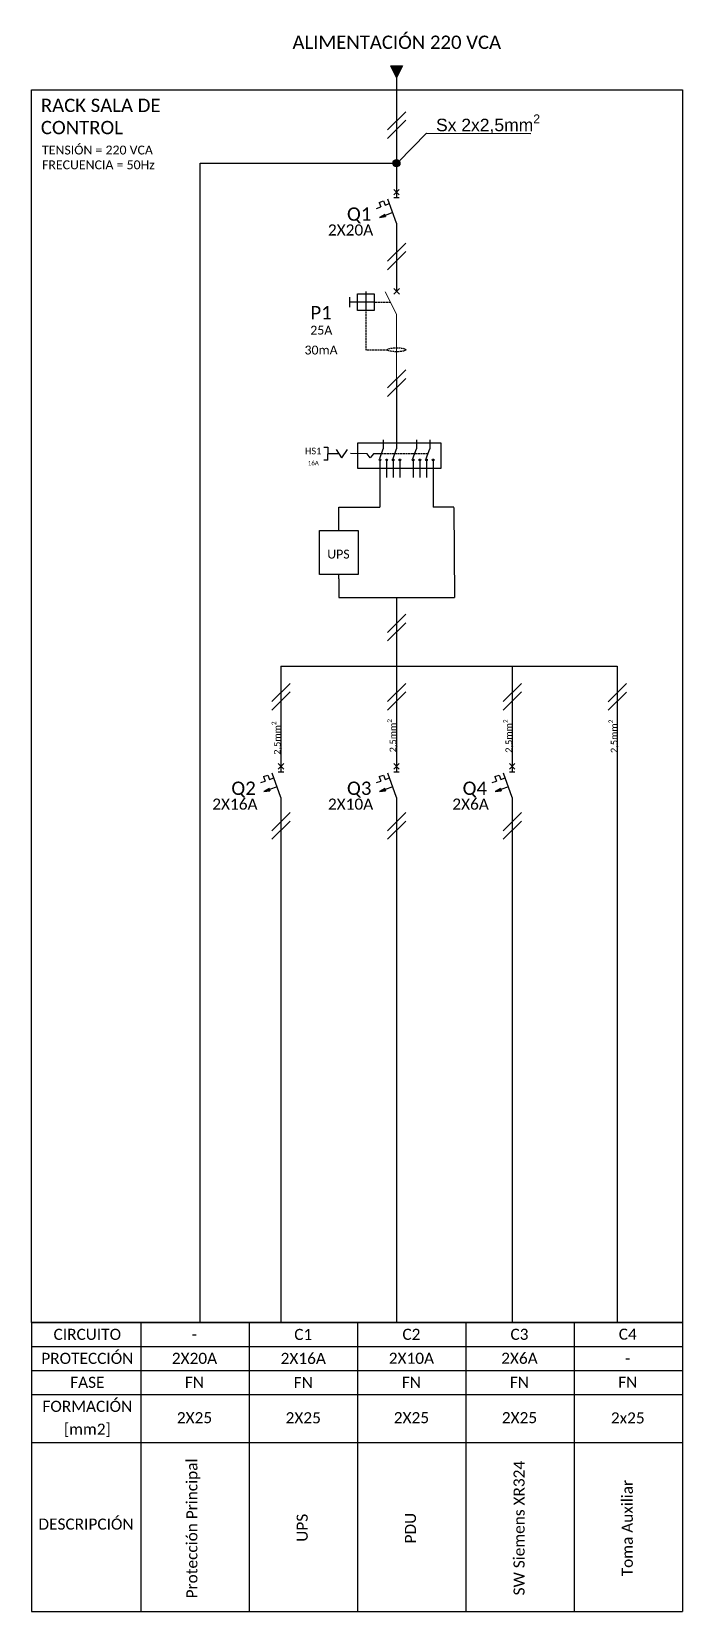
# Model space of a CAD drawing. Header units: millimetres. Extents: x 496 to 643, y 152 to 508.
import ezdxf
from ezdxf.enums import TextEntityAlignment as Align

# ---------------------------------------------------------------- set-up
doc = ezdxf.new("R2010")
doc.units = ezdxf.units.MM
doc.linetypes.add('HIDDEN', pattern=[0.375, 0.25, -0.125])
doc.layers.add('Letra - Cable', color=7, linetype='Continuous', lineweight=0, true_color=0x000000)
doc.layers.add('Letra - Referencia', color=7, linetype='Continuous')
doc.styles.add('ARIAL', font='', dxfattribs={"height": 20})
doc.styles.add('Calibri', font='calibri.ttf')
doc.styles.add('Texto', font='ARIALN.TTF')
doc.styles.get('ARIAL').set_extended_font_data('@Arial Unicode MS')

# ---------------------------------------------------------------- blocks, each defined once
blk = doc.blocks.new('*U17')
blk.add_hatch(color=256).paths.add_polyline_path([(-2.05, 5.77), (-1.33, 5.88), (-1.43, 6.14)])
for p, q in [((-2.11, 7.58), (-1.58, 7.77)), ((-1.58, 7.77), (-1.39, 7.24)), ((0, 5.08), (-1.06, 7.98)), ((-0.33, 8.5), (0.33, 9.16)), ((0.33, 8.5), (-0.33, 9.16)), ((-0.33, 8.16), (0.33, 8.16)), ((0, 8.83), (0, 8.16)), ((-2.44, 6.86), (-1.92, 7.05)), ((-2.11, 7.58), (-1.92, 7.05)), ((-1.43, 6.14), (-2.05, 5.77)), ((-2.05, 5.77), (-1.33, 5.88)), ((-1.43, 6.14), (-1.33, 5.88)), ((-1.39, 7.24), (-0.86, 7.43)), ((-0.46, 6.35), (-1.38, 6.01)), ((0, 5.08), (0, 4.41))]:
    blk.add_line(p, q)
at = {"linetype": 'Continuous', "style": 'Calibri'}
blk.add_attdef('#ENTRADA_1', (-0.43, 9.37), '', height=1, rotation=90, dxfattribs=at)
at = {"style": 'Calibri'}
for tag, height, p in [('TAG', 1.25, (-3.38, 5.75)), ('CALIBRE', 1, (-3.38, 3.96))]:
    blk.add_attdef(tag, text='', height=height, dxfattribs=at).set_placement(p, align=Align.RIGHT)
at = {"ltscale": 2, "style": 'Calibri'}
blk.add_attdef('#SALIDA_1', text='', height=1, rotation=90, dxfattribs=at).set_placement((0, 4.74), align=Align.BOTTOM_RIGHT)
blk = doc.blocks.new('*U16')
blk.add_hatch(color=256).paths.add_polyline_path([(-2.05, 5.77), (-1.33, 5.88), (-1.43, 6.14)])
for p, q in [((-2.11, 7.58), (-1.58, 7.77)), ((-1.58, 7.77), (-1.39, 7.24)), ((0, 5.08), (-1.06, 7.98)), ((-0.33, 8.5), (0.33, 9.16)), ((0.33, 8.5), (-0.33, 9.16)), ((-0.33, 8.16), (0.33, 8.16)), ((0, 8.83), (0, 8.16)), ((-2.44, 6.86), (-1.92, 7.05)), ((-2.11, 7.58), (-1.92, 7.05)), ((-1.43, 6.14), (-2.05, 5.77)), ((-2.05, 5.77), (-1.33, 5.88)), ((-1.43, 6.14), (-1.33, 5.88)), ((-1.39, 7.24), (-0.86, 7.43)), ((-0.46, 6.35), (-1.38, 6.01)), ((0, 5.08), (0, 4.41))]:
    blk.add_line(p, q)
at = {"linetype": 'Continuous', "style": 'Calibri'}
blk.add_attdef('#ENTRADA_1', (-0.43, 9.37), '', height=1, rotation=90, dxfattribs=at)
at = {"style": 'Calibri'}
for tag, height, p in [('TAG', 1.25, (-3.38, 5.75)), ('CALIBRE', 1, (-3.38, 3.96))]:
    blk.add_attdef(tag, text='', height=height, dxfattribs=at).set_placement(p, align=Align.RIGHT)
at = {"ltscale": 2, "style": 'Calibri'}
blk.add_attdef('#SALIDA_1', text='', height=1, rotation=90, dxfattribs=at).set_placement((0, 4.74), align=Align.BOTTOM_RIGHT)
blk = doc.blocks.new('*U14')
blk.add_hatch(color=256).paths.add_polyline_path([(-2.05, 5.77), (-1.33, 5.88), (-1.43, 6.14)])
for p, q in [((-2.11, 7.58), (-1.58, 7.77)), ((-1.58, 7.77), (-1.39, 7.24)), ((0, 5.08), (-1.06, 7.98)), ((-0.33, 8.5), (0.33, 9.16)), ((0.33, 8.5), (-0.33, 9.16)), ((-0.33, 8.16), (0.33, 8.16)), ((0, 8.83), (0, 8.16)), ((-2.44, 6.86), (-1.92, 7.05)), ((-2.11, 7.58), (-1.92, 7.05)), ((-1.43, 6.14), (-2.05, 5.77)), ((-2.05, 5.77), (-1.33, 5.88)), ((-1.43, 6.14), (-1.33, 5.88)), ((-1.39, 7.24), (-0.86, 7.43)), ((-0.46, 6.35), (-1.38, 6.01)), ((0, 5.08), (0, 4.41))]:
    blk.add_line(p, q)
at = {"linetype": 'Continuous', "style": 'Calibri'}
blk.add_attdef('#ENTRADA_1', (-0.43, 9.37), '', height=1, rotation=90, dxfattribs=at)
at = {"style": 'Calibri'}
for tag, height, p in [('TAG', 1.25, (-3.38, 5.75)), ('CALIBRE', 1, (-3.38, 3.96))]:
    blk.add_attdef(tag, text='', height=height, dxfattribs=at).set_placement(p, align=Align.RIGHT)
at = {"ltscale": 2, "style": 'Calibri'}
blk.add_attdef('#SALIDA_1', text='', height=1, rotation=90, dxfattribs=at).set_placement((0, 4.74), align=Align.BOTTOM_RIGHT)
blk = doc.blocks.new('*U15')
blk.add_hatch(color=256).paths.add_polyline_path([(-2.05, 5.77), (-1.33, 5.88), (-1.43, 6.14)])
for p, q in [((-2.11, 7.58), (-1.58, 7.77)), ((-1.58, 7.77), (-1.39, 7.24)), ((0, 5.08), (-1.06, 7.98)), ((-0.33, 8.5), (0.33, 9.16)), ((0.33, 8.5), (-0.33, 9.16)), ((-0.33, 8.16), (0.33, 8.16)), ((0, 8.83), (0, 8.16)), ((-2.44, 6.86), (-1.92, 7.05)), ((-2.11, 7.58), (-1.92, 7.05)), ((-1.43, 6.14), (-2.05, 5.77)), ((-2.05, 5.77), (-1.33, 5.88)), ((-1.43, 6.14), (-1.33, 5.88)), ((-1.39, 7.24), (-0.86, 7.43)), ((-0.46, 6.35), (-1.38, 6.01)), ((0, 5.08), (0, 4.41))]:
    blk.add_line(p, q)
at = {"linetype": 'Continuous', "style": 'Calibri'}
blk.add_attdef('#ENTRADA_1', (-0.43, 9.37), '', height=1, rotation=90, dxfattribs=at)
at = {"style": 'Calibri'}
for tag, height, p in [('TAG', 1.25, (-3.38, 5.75)), ('CALIBRE', 1, (-3.38, 3.96))]:
    blk.add_attdef(tag, text='', height=height, dxfattribs=at).set_placement(p, align=Align.RIGHT)
at = {"ltscale": 2, "style": 'Calibri'}
blk.add_attdef('#SALIDA_1', text='', height=1, rotation=90, dxfattribs=at).set_placement((0, 4.74), align=Align.BOTTOM_RIGHT)
blk = doc.blocks.new('Interruptor Diferencial unifilar')
at = {"linetype": 'ByBlock', "lineweight": 0}
for p, q in [((0, 8.82), (0, 0)), ((0.62, 0.62), (-0.62, -0.62)), ((0.62, -0.62), (-0.62, 0.62)), ((0, -5.12), (-2.56, -0.11)), ((0, -5.12), (0, -19.75))]:
    blk.add_line(p, q, dxfattribs=at)
at = {"linetype": 'Continuous', "ltscale": 2}
for p, q in [((-10.64, -1.34), (-10.64, -3.6)), ((-5.05, -2.47), (-10.64, -2.47)), ((-6.92, -0.06), (-6.92, -4.34))]:
    blk.add_line(p, q, dxfattribs=at)
at = {"linetype": 'HIDDEN', "ltscale": 0.2}
blk.add_line((-5.05, -2.47), (-1.35, -2.47), dxfattribs=at)
at = {"linetype": 'Continuous', "ltscale": 2}
blk.add_lwpolyline([(-8.79, -0.6), (-5.05, -0.6), (-5.05, -4.34), (-8.79, -4.34)], close=True, dxfattribs=at)
at = {"linetype": 'HIDDEN', "ltscale": 0.2}
blk.add_lwpolyline([(-6.92, -4.34), (-6.92, -13.18), (-2.09, -13.18)], dxfattribs=at)
blk.add_ellipse((0, -13.18), major_axis=(-2.09, 0), ratio=0.211029, dxfattribs=at)
at = {"style": 'ARIAL'}
for tag, p in [('#ENTRADA_1', (-0.87, 8.09)), ('#SALIDA_1', (-0.8, -9.1))]:
    blk.add_attdef(tag, text='', height=1.5, rotation=90, dxfattribs=at).set_placement(p, align=Align.CENTER)
for tag, height, p in [('TAG', 3, (-15.97, -3.32)), ('IN', 2, (-15.92, -7.76)), ('SENS', 2, (-15.97, -12.25))]:
    blk.add_attdef(tag, text='', height=height, dxfattribs=at).set_placement(p, align=Align.CENTER)
blk = doc.blocks.new('ie-bipolar')
for p, q in [((-0.05, -0.05), (0.05, 0.05)), ((-0.05, -0.0971), (0.05, 0.0029))]:
    blk.add_line(p, q)
blk = doc.blocks.new('Punto')
h = blk.add_hatch(color=256)
h.dxf.hatch_style = 1
h.paths.add_polyline_path([(-0.3, 0, 1), (0.3, 0, 1)])
blk.add_circle((0, 0), 0.3)
blk = doc.blocks.new('Llave selectora 3 posiciones 3P')
for p, q in [((0, 0), (0, -2.07)), ((7.46, 0), (7.46, -2.07)), ((10.46, 0), (10.46, -2.07)), ((-0.77, -4.19), (0, -2.07)), ((2.23, -4.19), (3, -2.07)), ((3, 0), (3, -2.07)), ((6.69, -4.19), (7.46, -2.07)), ((9.69, -4.19), (10.46, -2.07)), ((-0.75, -4.54), (-0.75, -8.51)), ((0.75, -4.54), (0.75, -8.51)), ((2.25, -4.54), (2.25, -8.51)), ((3.75, -4.54), (3.75, -8.51)), ((6.73, -4.54), (6.73, -8.51)), ((8.23, -4.54), (8.23, -8.51)), ((9.73, -4.54), (9.73, -8.51)), ((11.23, -4.54), (11.23, -8.51))]:
    blk.add_line(p, q)
at = {"ltscale": 2}
for p, q in [((-13.39, -1.69), (-12.53, -1.69)), ((-12.53, -1.69), (-12.53, -3.13)), ((-12.53, -4.57), (-12.53, -3.13)), ((-9.32, -4.06), (-10.55, -2.18)), ((-9.32, -4.06), (-8.08, -2.18)), ((-12.53, -4.57), (-13.39, -4.57))]:
    blk.add_line(p, q, dxfattribs=at)
at = {"linetype": 'HIDDEN', "ltscale": 15}
blk.add_line((-9.93, -3.13), (-12.53, -3.13), dxfattribs=at)
at = {"linetype": 'HIDDEN', "ltscale": 0.2}
blk.add_line((10.07, -3.13), (-0.39, -3.13), dxfattribs=at)
at = {"linetype": 'HIDDEN', "ltscale": 15}
blk.add_lwpolyline([(-0.46, -3.13), (-2.2, -3.13), (-2.92, -4.06), (-3.65, -3.13), (-8.7, -3.12)], dxfattribs=at)
blk.add_lwpolyline([(12.96, -6.46), (-5.76, -6.46), (-5.76, -0.7), (12.96, -0.7)], close=True)
at = {"xscale": 0.6435398989583505, "yscale": 0.6435398989583505, "zscale": 0.6435398989583505}
for p in [(-0.75, -4.54), (0.75, -4.54), (2.25, -4.54), (3.75, -4.54), (6.73, -4.54), (8.23, -4.54), (9.73, -4.54), (11.23, -4.54)]:
    blk.add_blockref('Punto', p, dxfattribs=at)
at = {"ltscale": 2, "style": 'Calibri'}
blk.add_attdef('TAG', text='', height=1.5, dxfattribs=at).set_placement((-15.4, -2.52), align=Align.MIDDLE_RIGHT)
at = {"style": 'Calibri'}
blk.add_attdef('CALIBRE', text='', height=1, dxfattribs=at).set_placement((-14.53, -5.75), align=Align.RIGHT)

msp = doc.modelspace()

# ---------------------------------------------------------------- hatches: boundary and pattern name
h = msp.add_hatch(color=256)
h.dxf.hatch_style = 1
h.paths.add_polyline_path([(578.13, 497.25), (576.83, 499.85), (579.43, 499.85)])
h = msp.add_hatch(color=256)
h.dxf.hatch_style = 1
h.paths.add_polyline_path([(578.9, 477.91, 1), (577.31, 477.91, 1)])

# ---------------------------------------------------------------- linework, layer by layer
for p, q in [((578.48, 478.16), (584.86, 484.65)), ((584.86, 484.65), (608.39, 484.62)), ((533.85, 216.69), (533.85, 477.91)), ((533.85, 477.91), (578.1, 477.91)), ((578.13, 463.16), (578.13, 449.05)), ((578.13, 429.31), (578.13, 415.59)), ((574.38, 407.08), (574.38, 400.38)), ((586.36, 407.08), (586.39, 400.37)), ((565.1, 396.13), (565.1, 400.38)), ((565.1, 400.38), (574.38, 400.38)), ((591.06, 400.39), (586.39, 400.37)), ((591.06, 400.34), (591.16, 380.04)), ((565.1, 395.13), (565.1, 396.13)), ((565.1, 384.24), (565.1, 385.24)), ((565.1, 384.24), (565.1, 380.04)), ((565.1, 380.04), (591.16, 380.04)), ((578.13, 380.04), (578.13, 364.58)), ((552.08, 364.58), (627.86, 364.58)), ((552.08, 364.58), (552.08, 342.01)), ((578.13, 364.58), (578.13, 342.01)), ((604.19, 364.58), (604.19, 342.01)), ((627.86, 364.58), (627.86, 216.69)), ((552.08, 333.78), (552.08, 216.69)), ((578.13, 333.78), (578.13, 300.27)), ((604.19, 333.78), (604.19, 300.27)), ((578.13, 300.27), (578.13, 216.69)), ((604.19, 300.27), (604.19, 216.69)), ((495.9, 216.69), (495.9, 151.59)), ((495.9, 216.69), (495.9, 211.28)), ((495.9, 216.69), (642.52, 216.69)), ((520.52, 216.69), (520.52, 151.59)), ((544.92, 216.69), (544.92, 151.59)), ((569.32, 216.69), (569.32, 151.59)), ((593.72, 216.69), (593.72, 151.59)), ((618.12, 216.69), (618.12, 151.59)), ((642.52, 216.69), (642.52, 151.59)), ((495.9, 211.28), (642.52, 211.28)), ((495.9, 211.28), (495.9, 205.88)), ((495.9, 205.88), (642.52, 205.88)), ((495.9, 205.88), (495.9, 200.47)), ((495.9, 200.47), (642.52, 200.47)), ((495.9, 200.47), (495.9, 195.07)), ((495.9, 195.07), (495.9, 189.66)), ((495.9, 189.66), (520.52, 189.66)), ((520.52, 189.66), (544.92, 189.66)), ((544.92, 189.66), (569.32, 189.66)), ((569.32, 189.66), (593.72, 189.66)), ((593.72, 189.66), (618.12, 189.66)), ((618.12, 189.66), (642.52, 189.66)), ((495.9, 151.59), (642.52, 151.59))]:
    msp.add_line(p, q)
for points in [[(578.13, 497.25), (576.83, 499.85), (579.43, 499.85), (578.13, 497.25)], [(578.13, 497.25), (578.13, 471.4)]]:
    msp.add_lwpolyline(points)
at = {"ltscale": 5}
msp.add_lwpolyline([(642.52, 216.69), (495.9, 216.69), (495.9, 494.41), (642.52, 494.41)], close=True, dxfattribs=at)
msp.add_lwpolyline([(560.77, 395.13), (569.44, 395.13), (569.44, 385.24), (560.77, 385.24)], close=True)
msp.add_circle((578.1, 477.91), 0.794)

# ---------------------------------------------------------------- block references
at = {"xscale": 40.87430560397924, "yscale": 40.87430560397924, "zscale": 40.87430560397924}
for p in [(578.13, 487.47), (578.13, 457.88), (578.13, 429.31), (578.13, 374.23), (552.08, 358.64), (578.13, 358.64), (604.19, 358.64), (627.86, 358.6), (552.08, 329.55), (578.13, 329.55), (604.19, 329.55)]:
    msp.add_blockref('ie-bipolar', p, dxfattribs=at)
ref = msp.add_blockref('*U17', (578.13, 454.93), dxfattribs=dict(xscale=1.865998611517705, yscale=1.865998611517705, zscale=1.865998611517705))
ref.add_attrib('TAG', 'Q1', dxfattribs={"height": 3, "style": 'Calibri'}).set_placement((572.45, 467.95), align=Align.TOP_RIGHT)
ref.add_attrib('CALIBRE', '2X20A', dxfattribs={"height": 2.5, "style": 'Calibri'}).set_placement((572.86, 464.12), align=Align.TOP_RIGHT)
ref = msp.add_blockref('Interruptor Diferencial unifilar', (578.13, 449.05))
ref.add_attrib('TAG', 'P1', dxfattribs={"height": 3, "style": 'Calibri'}).set_placement((561.11, 445.73), align=Align.TOP_CENTER)
ref.add_attrib('SENS', '30mA', dxfattribs={"height": 2, "style": 'Calibri'}).set_placement((561.11, 436.81), align=Align.TOP_CENTER)
ref.add_attrib('IN', '25A', dxfattribs={"height": 2, "style": 'Calibri'}).set_placement((561.16, 441.29), align=Align.TOP_CENTER)
ref = msp.add_blockref('Llave selectora 3 posiciones 3P', (575.13, 415.59))
ref.add_attrib('TAG', 'HS1', dxfattribs={"ltscale": 2, "height": 1.5, "style": 'Calibri'}).set_placement((561.19, 413.07), align=Align.MIDDLE_RIGHT)
ref.add_attrib('CALIBRE', '16A', dxfattribs={"height": 1, "style": 'Calibri'}).set_placement((560.6, 409.84), align=Align.RIGHT)
ref = msp.add_blockref('*U16', (552.08, 325.54), dxfattribs=dict(xscale=1.865998611517705, yscale=1.865998611517705, zscale=1.865998611517705))
ref.add_attrib('TAG', 'Q2', dxfattribs={"height": 3, "style": 'Calibri'}).set_placement((546.4, 338.57), align=Align.TOP_RIGHT)
ref.add_attrib('CALIBRE', '2X16A', dxfattribs={"height": 2.5, "style": 'Calibri'}).set_placement((546.8, 334.74), align=Align.TOP_RIGHT)
ref = msp.add_blockref('*U14', (578.13, 325.54), dxfattribs=dict(xscale=1.865998611517705, yscale=1.865998611517705, zscale=1.865998611517705))
ref.add_attrib('TAG', 'Q3', dxfattribs={"height": 3, "style": 'Calibri'}).set_placement((572.45, 338.57), align=Align.TOP_RIGHT)
ref.add_attrib('CALIBRE', '2X10A', dxfattribs={"height": 2.5, "style": 'Calibri'}).set_placement((572.86, 334.74), align=Align.TOP_RIGHT)
ref = msp.add_blockref('*U15', (604.19, 325.54), dxfattribs=dict(xscale=1.865998611517705, yscale=1.865998611517705, zscale=1.865998611517705))
ref.add_attrib('TAG', 'Q4', dxfattribs={"height": 3, "style": 'Calibri'}).set_placement((598.51, 338.57), align=Align.TOP_RIGHT)
ref.add_attrib('CALIBRE', '2X6A', dxfattribs={"height": 2.5, "style": 'Calibri'}).set_placement((598.91, 334.74), align=Align.TOP_RIGHT)

# ---------------------------------------------------------------- texts
at = {"layer": 'Letra - Cable', "char_height": 1.5, "attachment_point": 1, "rotation": 90, "style": 'ARIAL'}
for insert in [(576.04, 344.31), (602.14, 344.21), (625.87, 344.16), (549.98, 343.76)]:
    msp.add_mtext_dynamic_manual_height_columns('\\A1;\\pxqc;{\\fCalibri|b0|i0|c0|p34;2,5mm\\H0.7x;\\S2^ ;}', width=9.2141, gutter_width=10, heights=[0], dxfattribs=dict(at, insert=insert))
at = {"layer": 'Letra - Referencia', "attachment_point": 5, "style": 'Calibri'}
for s, width, insert, char_height in [('\\pxqc;ALIMENTACIÓN 220 VCA', 49.1227, (578.17, 505.15), 3), ('\\pxql;RACK SALA DE ^JCONTROL', 30.6032, (513.29, 488.43), 3), ('\\pxql;TENSIÓN = 220 VCA^JFRECUENCIA = 50Hz', 26.9822, (511.73, 479.2), 2), ('\\pxqc;UPS', 6.4914, (565.03, 389.82), 2), ('\\pxqc;CIRCUITO', 22.5466, (508.45, 214), 2.5), ('\\pxqc;-', 22.5466, (532.59, 214.01), 2.5), ('\\pxqc;C1', 22.5466, (557.1, 213.98), 2.5), ('\\pxqc;C2', 22.5466, (581.47, 214.01), 2.5), ('\\pxqc;C3', 22.5466, (605.81, 214.01), 2.5), ('\\pxqc;C4', 22.5466, (630.21, 214.04), 2.5), ('\\pxqc;PROTECCIÓN', 22.5466, (508.45, 208.59), 2.5), ('\\pxqc;2X20A', 22.5466, (532.59, 208.6), 2.5), ('\\pxqc;2X16A', 22.5466, (557.1, 208.58), 2.5), ('\\pxqc;2X10A', 22.5466, (581.47, 208.61), 2.5), ('\\pxqc;2X6A', 22.5466, (605.81, 208.61), 2.5), ('\\pxqc;-', 22.5466, (630.21, 208.63), 2.5), ('\\pxqc;FASE', 22.5466, (508.45, 203.19), 2.5), ('\\pxqc;FN', 22.5466, (532.59, 203.2), 2.5), ('\\pxqc;FN', 22.5466, (557.1, 203.17), 2.5), ('\\pxqc;FN', 22.5466, (581.47, 203.2), 2.5), ('\\pxqc;FN', 22.5466, (605.81, 203.2), 2.5), ('\\pxqc;FN', 22.5466, (630.21, 203.23), 2.5), ('\\pxqc;FORMACIÓN', 22.5466, (508.45, 197.78), 2.5), ('\\pxqc;2X25', 22.5466, (532.59, 195.22), 2.5), ('\\pxqc;2X25', 22.5466, (557.1, 195.2), 2.5), ('\\pxqc;2X25', 22.5466, (581.47, 195.23), 2.5), ('\\pxqc;2X25', 22.5466, (605.81, 195.23), 2.5), ('\\pxqc;2x25', 22.5466, (630.21, 195.17), 2.5), ('[mm2]', 22.5466, (508.45, 192.38), 2.5), ('DESCRIPCIÓN', 22.5466, (508.15, 171.24), 2.5)]:
    msp.add_mtext_dynamic_manual_height_columns(s, width=width, gutter_width=12.5, heights=[0], dxfattribs=dict(at, insert=insert, char_height=char_height))
at = {"layer": 'Letra - Referencia', "insert": (585.92, 488.9), "char_height": 2.8222, "width": 25.2425, "attachment_point": 1, "style": 'Texto'}
msp.add_mtext('\\A1;{\\fArial|b0|i0|c0|p34; Sx 2x2,5mm\\H0.7x;\\S2^ ;}', dxfattribs=at)
at = {"layer": 'Letra - Referencia', "char_height": 2.5, "attachment_point": 1, "rotation": 90, "style": 'ARIAL'}
for s, insert in [('\\A1;\\pxqc;{\\fCalibri|b0|i0|c0|p34;Protección Principal}', (530.75, 151.93)), ('\\A1;\\pxqc;{\\fCalibri|b0|i0|c0|p34;SW Siemens XR324}', (604.47, 152.01)), ('\\A1;\\pxqc;{\\fCalibri|b0|i0|c0|p34;Toma Auxiliar}', (628.85, 152.01)), ('\\A1;\\pxqc;{\\fCalibri|b0|i0|c0|p34;UPS}', (555.61, 152.09)), ('\\A1;\\pxqc;{\\fCalibri|b0|i0|c0|p34;PDU}', (580, 152.01))]:
    msp.add_mtext_dynamic_manual_height_columns(s, width=36.6765, gutter_width=10, heights=[4.16], dxfattribs=dict(at, insert=insert))

doc.saveas('drawing.dxf')
